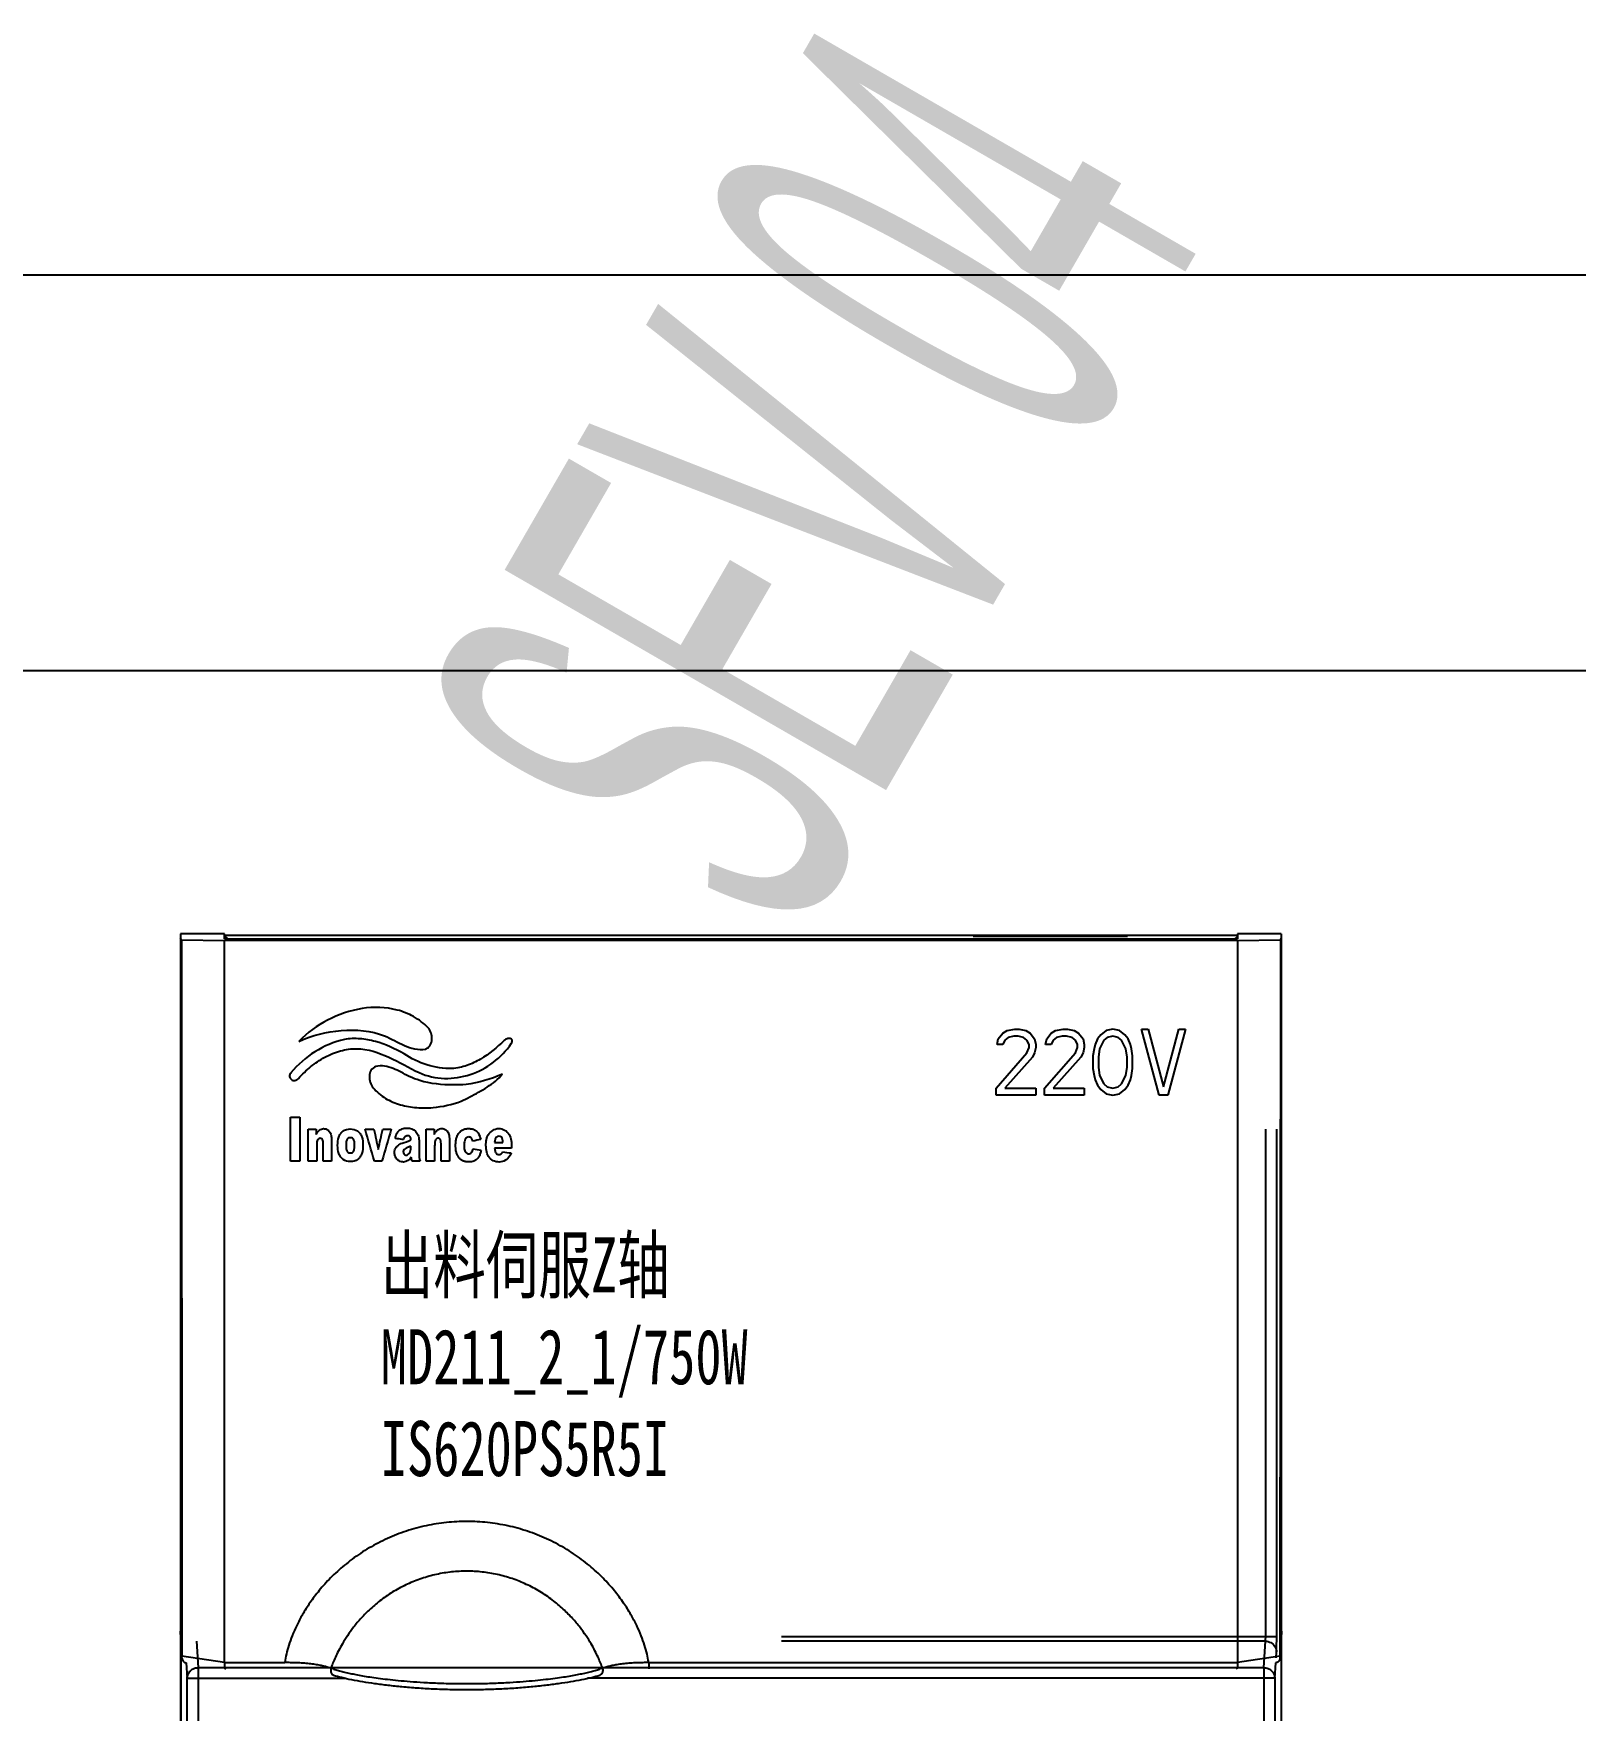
# Model space of a CAD drawing. Header units: millimetres. Extents: x -300 to 4617, y -106 to 3179.
# Drawn here: x 3582 to 3652.1, y 1690.8 to 1767 of the extents above; entities that cross this region are included whole.
import ezdxf

# ---------------------------------------------------------------- set-up
doc = ezdxf.new("R2010")
doc.units = ezdxf.units.MM
doc.layers.add('03___PRT_ALL_CURVES', color=7, linetype='Continuous')
doc.layers.add('20_ALL_FEATURES', color=7, linetype='Continuous')
doc.styles.get("Standard").update_dxf_attribs({"font": ''})
doc.styles.add('宋', font='', dxfattribs={"width": 0.7})
doc.styles.add('样式 8', font='arial.ttf', dxfattribs={"width": 0.6, "height": 2.5})
doc.styles.get('Standard').set_extended_font_data('SimSun')
doc.styles.get('宋').set_extended_font_data('SimSun')
doc.dimstyles.new('ISO-25', dxfattribs={"dimtxt": 3, "dimasz": 2.5, "dimexe": 1.25, "dimexo": 0.625, "dimtad": 1, "dimtxsty": 'Standard', "dimcen": 2.5, "dimadec": 0, "dimazin": 0, "dimtfac": 1, "dimtmove": 0, "dimatfit": 3, "dimfxl": 1, "dimarcsym": 0})

# ---------------------------------------------------------------- blocks, each defined once
blk = doc.blocks.new('*D83')
at = {"color": 0, "lineweight": -2, "transparency": 16777216}
for p, q in [((2011.126, 1738.941), (2011.126, 1736.81)), ((3799.099, 1738.941), (3799.099, 1736.81)), ((2013.626, 1738.06), (3796.599, 1738.06))]:
    blk.add_line(p, q, dxfattribs=at)
at = {"color": 0, "transparency": 16777216}
for points in [[(2013.626, 1738.477), (2013.626, 1737.644), (2011.126, 1738.06)], [(3796.599, 1738.477), (3796.599, 1737.644), (3799.099, 1738.06)]]:
    blk.add_solid(points, dxfattribs=at)
at = {"layer": 'Defpoints', "color": 0, "transparency": 16777216}
for p in [(2011.126, 1739.566), (3799.099, 1739.566), (3799.099, 1738.06)]:
    blk.add_point(p, dxfattribs=at)
at = {"color": 0, "transparency": 16777216, "insert": (2905.113, 1740.185), "char_height": 3, "attachment_point": 5}
blk.add_mtext('2000', dxfattribs=at)

msp = doc.modelspace()

# ---------------------------------------------------------------- linework, layer by layer
msp.add_line((3461.126, 1756.019), (3799.099, 1756.019))
at = {"color": 7, "linetype": 'Continuous'}
for p, q in [((3588.719, 1726.1), (3588.719, 1725.922)), ((3590.709, 1726.1), (3588.719, 1726.1)), ((3590.709, 1725.876), (3590.709, 1726.1)), ((3636.709, 1726.027), (3590.709, 1726.027)), ((3624.709, 1726.027), (3624.709, 1725.989)), ((3624.709, 1725.989), (3631.709, 1725.989)), ((3631.709, 1726.027), (3631.709, 1725.989)), ((3636.709, 1726.1), (3636.709, 1725.876)), ((3638.699, 1726.1), (3636.709, 1726.1)), ((3638.699, 1726.1), (3638.699, 1725.922)), ((3588.709, 1725.922), (3588.709, 1567.027)), ((3588.762, 1725.832), (3588.709, 1725.922)), ((3588.709, 1725.922), (3588.719, 1725.922)), ((3588.762, 1725.832), (3588.779, 1693.313)), ((3588.762, 1725.832), (3590.709, 1725.803)), ((3590.809, 1725.953), (3590.709, 1725.953)), ((3591.709, 1725.861), (3590.709, 1725.876)), ((3590.709, 1693.027), (3590.709, 1725.803)), ((3636.709, 1725.803), (3590.709, 1725.803)), ((3590.809, 1725.953), (3590.809, 1725.874)), ((3635.709, 1725.861), (3591.709, 1725.861)), ((3636.709, 1725.876), (3635.709, 1725.861)), ((3636.674, 1725.953), (3636.595, 1725.874)), ((3636.673, 1725.876), (3636.674, 1725.953)), ((3636.709, 1725.953), (3636.674, 1725.953)), ((3636.709, 1725.803), (3638.657, 1725.832)), ((3636.709, 1725.803), (3636.709, 1693.027)), ((3638.657, 1725.832), (3638.64, 1693.313)), ((3638.657, 1725.832), (3638.709, 1725.922)), ((3638.709, 1725.922), (3638.699, 1725.922)), ((3638.709, 1567.027), (3638.709, 1725.922)), ((3637.991, 1694.18), (3637.991, 1717.227)), ((3638.491, 1694.18), (3638.491, 1717.227)), ((3588.71, 1694.43), (3588.709, 1694.448)), ((3588.779, 1693.236), (3588.709, 1694.448)), ((3588.778, 1693.236), (3588.71, 1694.43)), ((3589.437, 1693.987), (3589.515, 1692.787)), ((3638.491, 1694.18), (3616.009, 1694.18)), ((3637.982, 1693.987), (3616.009, 1693.987)), ((3637.904, 1692.787), (3637.982, 1693.987)), ((3638.709, 1694.448), (3638.64, 1693.236)), ((3638.709, 1694.43), (3638.645, 1693.313)), ((3638.709, 1694.448), (3638.709, 1694.43)), ((3588.709, 1693.527), (3588.748, 1693.527)), ((3588.748, 1684.527), (3588.748, 1693.527)), ((3590.709, 1693.017), (3588.779, 1693.313)), ((3588.779, 1693.236), (3588.779, 1693.219)), ((3638.64, 1693.313), (3636.71, 1693.017)), ((3638.464, 1693.23), (3638.482, 1693.504)), ((3638.64, 1693.236), (3638.639, 1693.219)), ((3588.97, 1692.999), (3589.015, 1692.304)), ((3589.515, 1692.787), (3637.904, 1692.787)), ((3589.515, 1692.787), (3589.515, 1675.167)), ((3590.709, 1693.027), (3593.446, 1693.027)), ((3609.973, 1693.027), (3636.709, 1693.027)), ((3609.973, 1693.027), (3609.973, 1692.727)), ((3637.904, 1692.787), (3637.904, 1567.332)), ((3638.404, 1692.304), (3638.449, 1692.999)), ((3589.015, 1675.667), (3589.015, 1692.304)), ((3589.015, 1692.304), (3596.221, 1692.304)), ((3638.404, 1692.304), (3607.197, 1692.304)), ((3638.404, 1692.304), (3638.404, 1567.332))]:
    msp.add_line(p, q, dxfattribs=at)
for points, start_tangent, end_tangent in [([(3609.973, 1693.027), (3609.897, 1693.405), (3609.786, 1693.806), (3609.633, 1694.233), (3609.431, 1694.694), (3609.169, 1695.191), (3608.834, 1695.72), (3608.416, 1696.276), (3607.902, 1696.847), (3607.278, 1697.419), (3606.554, 1697.958), (3605.756, 1698.432), (3604.908, 1698.819), (3604.025, 1699.113), (3603.115, 1699.311), (3602.189, 1699.412), (3601.257, 1699.413), (3600.33, 1699.315), (3599.42, 1699.12), (3598.536, 1698.829), (3597.686, 1698.444), (3596.885, 1697.973), (3596.158, 1697.433), (3595.53, 1696.861), (3595.012, 1696.287), (3594.591, 1695.729), (3594.254, 1695.197), (3593.989, 1694.698), (3593.786, 1694.236), (3593.634, 1693.807), (3593.522, 1693.406), (3593.446, 1693.027)], (-0.158449, 0.987367), (-0.158453, -0.987366)), ([(3607.874, 1692.773), (3607.786, 1693.001), (3607.675, 1693.258), (3607.534, 1693.547), (3607.357, 1693.869), (3607.133, 1694.226), (3606.855, 1694.613), (3606.512, 1695.021), (3606.095, 1695.442), (3605.597, 1695.858), (3605.03, 1696.242), (3604.416, 1696.568), (3603.772, 1696.826), (3603.102, 1697.014), (3602.414, 1697.128), (3601.719, 1697.167), (3601.024, 1697.13), (3600.336, 1697.018), (3599.665, 1696.832), (3599.02, 1696.576), (3598.405, 1696.251), (3597.835, 1695.869), (3597.334, 1695.452), (3596.914, 1695.03), (3596.569, 1694.62), (3596.289, 1694.231), (3596.064, 1693.872), (3595.885, 1693.549), (3595.744, 1693.259), (3595.633, 1693.002), (3595.545, 1692.773)], (-0.336663, 0.941625), (-0.336661, -0.941626)), ([(3637.982, 1693.987), (3637.986, 1694.022), (3637.988, 1694.044), (3637.989, 1694.072), (3637.99, 1694.105), (3637.991, 1694.141), (3637.991, 1694.18)], (0.222501, 0.974932), (-0.000007, 1)), ([(3637.982, 1693.987), (3638.231, 1693.922), (3638.414, 1693.745), (3638.482, 1693.504)], (0.99999, -0.004364), (0.004676, -0.999989)), ([(3638.482, 1693.504), (3638.483, 1693.531), (3638.485, 1693.571), (3638.486, 1693.627), (3638.488, 1693.704), (3638.489, 1693.8), (3638.49, 1693.915), (3638.491, 1694.044), (3638.491, 1694.18)], (0.065022, 0.997884), (-0.000064, 1)), ([(3588.779, 1693.261), (3588.779, 1693.287), (3588.779, 1693.313)], (0.002955, 0.999996), (-0.000522, 1)), ([(3588.779, 1693.236), (3588.779, 1693.261)], (0.004788, 0.999989), (0.002955, 0.999996)), ([(3588.779, 1693.219), (3588.787, 1693.167), (3588.813, 1693.108), (3588.851, 1693.06), (3588.9, 1693.026), (3588.955, 1693.004), (3588.979, 1693)], (0.058249, -0.998302), (0.988517, -0.151107)), ([(3638.639, 1693.219), (3638.631, 1693.167), (3638.606, 1693.108), (3638.568, 1693.06), (3638.519, 1693.026), (3638.463, 1693.004), (3638.44, 1693)], (-0.058406, -0.998293), (-0.988508, -0.15117)), ([(3638.64, 1693.313), (3638.64, 1693.287), (3638.64, 1693.261)], (-0.000522, -1), (0.002955, -0.999996)), ([(3638.64, 1693.261), (3638.64, 1693.236)], (0.002955, -0.999996), (0.004788, -0.999989)), ([(3589.015, 1692.304), (3589.025, 1692.398), (3589.058, 1692.499), (3589.121, 1692.599), (3589.217, 1692.69), (3589.349, 1692.758), (3589.515, 1692.787)], (0.004676, 0.999989), (0.99999, 0.004364)), ([(3590.709, 1693.017), (3590.707, 1692.955), (3590.707, 1692.897), (3590.711, 1692.844), (3590.718, 1692.8), (3590.727, 1692.764), (3590.738, 1692.74), (3590.751, 1692.728), (3590.756, 1692.727)], (-0.064441, -0.997922), (0.992881, -0.119113)), ([(3590.709, 1693.017), (3590.709, 1693.02), (3590.709, 1693.023), (3590.709, 1693.027)], (0.064441, 0.997922), (0, 1)), ([(3593.446, 1693.027), (3593.7, 1693.027), (3593.978, 1693.02), (3594.267, 1693.004), (3594.55, 1692.977), (3594.813, 1692.943), (3595.049, 1692.902), (3595.251, 1692.857), (3595.417, 1692.813), (3595.545, 1692.773)], (0.999877, 0.015698), (0.946467, -0.3228)), ([(3595.545, 1692.773), (3595.533, 1692.693), (3595.537, 1692.616), (3595.557, 1692.548), (3595.591, 1692.494), (3595.638, 1692.457), (3595.661, 1692.447)], (-0.245809, -0.969318), (0.95301, -0.30294)), ([(3595.545, 1692.773), (3595.725, 1692.709), (3595.933, 1692.645), (3596.164, 1692.584), (3596.414, 1692.526), (3596.681, 1692.471), (3596.974, 1692.417), (3597.309, 1692.363), (3597.689, 1692.309), (3598.118, 1692.256), (3598.6, 1692.205), (3599.142, 1692.158), (3599.756, 1692.117), (3600.469, 1692.083), (3601.284, 1692.064), (3602.139, 1692.064), (3602.954, 1692.083), (3603.666, 1692.117), (3604.279, 1692.158), (3604.821, 1692.205), (3605.302, 1692.256), (3605.731, 1692.309), (3606.111, 1692.363), (3606.445, 1692.417), (3606.738, 1692.471), (3607.004, 1692.526), (3607.255, 1692.584), (3607.486, 1692.645), (3607.693, 1692.709), (3607.874, 1692.773)], (0.933783, -0.35784), (0.933783, 0.35784)), ([(3607.874, 1692.773), (3607.886, 1692.693), (3607.882, 1692.616), (3607.862, 1692.548), (3607.827, 1692.494), (3607.781, 1692.457), (3607.757, 1692.447)], (0.245794, -0.969322), (-0.953033, -0.302868)), ([(3607.874, 1692.773), (3608.002, 1692.813), (3608.168, 1692.858), (3608.371, 1692.902), (3608.606, 1692.943), (3608.869, 1692.978), (3609.152, 1693.004), (3609.44, 1693.02), (3609.719, 1693.027), (3609.973, 1693.027)], (0.946467, 0.322799), (0.999877, -0.015694)), ([(3636.71, 1693.017), (3636.712, 1692.955), (3636.711, 1692.897), (3636.708, 1692.844), (3636.701, 1692.8), (3636.692, 1692.764), (3636.68, 1692.74), (3636.667, 1692.728), (3636.663, 1692.727)], (0.064441, -0.997922), (-0.992805, -0.11974)), ([(3636.709, 1693.027), (3636.709, 1693.023), (3636.709, 1693.02), (3636.71, 1693.017)], (0, -1), (0.064441, -0.997922)), ([(3637.904, 1692.787), (3638.002, 1692.777), (3638.106, 1692.744), (3638.21, 1692.684), (3638.304, 1692.591), (3638.375, 1692.463), (3638.404, 1692.304)], (0.99999, -0.004364), (0.004676, -0.999989)), ([(3595.661, 1692.447), (3596.026, 1692.347), (3596.477, 1692.247), (3596.979, 1692.156), (3597.528, 1692.071), (3598.124, 1691.994), (3598.769, 1691.926), (3599.459, 1691.869), (3600.185, 1691.826), (3600.936, 1691.8), (3601.7, 1691.791), (3602.465, 1691.799), (3603.217, 1691.826), (3603.945, 1691.868), (3604.638, 1691.925), (3605.285, 1691.993), (3605.884, 1692.07), (3606.434, 1692.155), (3606.936, 1692.246), (3607.389, 1692.346), (3607.757, 1692.447)], (0.953081, -0.302715), (0.953092, 0.302681))]:
    msp.add_spline(points, degree=3, dxfattribs=dict(at, start_tangent=start_tangent, end_tangent=end_tangent))
at = {"layer": '03___PRT_ALL_CURVES', "color": 7, "linetype": 'Continuous'}
for p, q in [((3625.848, 1721.331), (3626.048, 1721.586)), ((3626.048, 1721.586), (3626.248, 1721.714)), ((3626.298, 1721.395), (3626.148, 1721.267)), ((3626.248, 1721.714), (3626.598, 1721.778)), ((3626.548, 1721.459), (3626.298, 1721.395)), ((3626.748, 1721.459), (3626.548, 1721.459)), ((3626.598, 1721.778), (3626.798, 1721.778)), ((3626.998, 1721.395), (3626.748, 1721.459)), ((3626.798, 1721.778), (3627.098, 1721.714)), ((3627.148, 1721.267), (3626.998, 1721.395)), ((3627.098, 1721.714), (3627.298, 1721.586)), ((3627.298, 1721.586), (3627.498, 1721.331)), ((3628.048, 1721.331), (3628.248, 1721.586)), ((3628.248, 1721.586), (3628.448, 1721.714)), ((3628.498, 1721.395), (3628.348, 1721.267)), ((3628.448, 1721.714), (3628.798, 1721.778)), ((3628.748, 1721.459), (3628.498, 1721.395)), ((3628.948, 1721.459), (3628.748, 1721.459)), ((3628.798, 1721.778), (3628.998, 1721.778)), ((3629.198, 1721.395), (3628.948, 1721.459)), ((3628.998, 1721.778), (3629.298, 1721.714)), ((3629.348, 1721.267), (3629.198, 1721.395)), ((3629.298, 1721.714), (3629.498, 1721.586)), ((3629.498, 1721.586), (3629.698, 1721.331)), ((3630.498, 1721.523), (3630.348, 1721.331)), ((3630.748, 1721.714), (3630.498, 1721.523)), ((3630.798, 1721.395), (3630.648, 1721.267)), ((3631.048, 1721.778), (3630.748, 1721.714)), ((3631.048, 1721.459), (3630.798, 1721.395)), ((3631.348, 1721.714), (3631.048, 1721.778)), ((3631.298, 1721.395), (3631.048, 1721.459)), ((3631.448, 1721.267), (3631.298, 1721.395)), ((3631.598, 1721.523), (3631.348, 1721.714)), ((3631.748, 1721.331), (3631.598, 1721.523)), ((3633.148, 1718.778), (3632.348, 1721.778)), ((3632.348, 1721.778), (3632.648, 1721.778)), ((3632.648, 1721.778), (3633.348, 1719.161)), ((3633.348, 1719.161), (3634.048, 1721.778)), ((3634.348, 1721.778), (3633.548, 1718.778)), ((3634.048, 1721.778), (3634.348, 1721.778)), ((3625.748, 1719.097), (3627.148, 1720.693)), ((3625.798, 1721.076), (3625.848, 1721.331)), ((3626.048, 1721.076), (3625.798, 1721.076)), ((3626.148, 1721.267), (3626.048, 1721.076)), ((3627.248, 1721.076), (3627.148, 1721.267)), ((3627.148, 1720.693), (3627.248, 1720.948)), ((3627.248, 1720.948), (3627.248, 1721.076)), ((3627.498, 1720.693), (3627.398, 1720.501)), ((3627.498, 1721.331), (3627.548, 1721.076)), ((3627.548, 1720.948), (3627.498, 1720.693)), ((3627.548, 1721.076), (3627.548, 1720.948)), ((3627.948, 1719.097), (3629.348, 1720.693)), ((3627.998, 1721.076), (3628.048, 1721.331)), ((3628.248, 1721.076), (3627.998, 1721.076)), ((3628.348, 1721.267), (3628.248, 1721.076)), ((3629.448, 1721.076), (3629.348, 1721.267)), ((3629.348, 1720.693), (3629.448, 1720.948)), ((3629.448, 1720.948), (3629.448, 1721.076)), ((3629.698, 1720.693), (3629.598, 1720.501)), ((3629.698, 1721.331), (3629.748, 1721.076)), ((3629.748, 1720.948), (3629.698, 1720.693)), ((3629.748, 1721.076), (3629.748, 1720.948)), ((3630.198, 1720.884), (3630.148, 1720.565)), ((3630.248, 1721.076), (3630.198, 1720.884)), ((3630.348, 1721.331), (3630.248, 1721.076)), ((3630.448, 1720.884), (3630.398, 1720.501)), ((3630.648, 1721.267), (3630.448, 1720.884)), ((3631.648, 1720.884), (3631.448, 1721.267)), ((3631.698, 1720.501), (3631.648, 1720.884)), ((3631.848, 1721.076), (3631.748, 1721.331)), ((3631.898, 1720.884), (3631.848, 1721.076)), ((3631.948, 1720.565), (3631.898, 1720.884)), ((3627.398, 1720.501), (3626.148, 1719.097)), ((3629.598, 1720.501), (3628.348, 1719.097)), ((3630.148, 1720.565), (3630.148, 1719.991)), ((3630.148, 1719.991), (3630.198, 1719.672)), ((3630.398, 1720.501), (3630.398, 1720.054)), ((3630.398, 1720.054), (3630.448, 1719.672)), ((3631.648, 1719.672), (3631.698, 1720.054)), ((3631.698, 1720.054), (3631.698, 1720.501)), ((3631.898, 1719.672), (3631.948, 1719.991)), ((3631.948, 1719.991), (3631.948, 1720.565)), ((3630.198, 1719.672), (3630.248, 1719.48)), ((3630.248, 1719.48), (3630.348, 1719.225)), ((3630.348, 1719.225), (3630.498, 1719.033)), ((3630.448, 1719.672), (3630.648, 1719.289)), ((3630.648, 1719.289), (3630.798, 1719.161)), ((3630.798, 1719.161), (3631.048, 1719.097)), ((3631.048, 1719.097), (3631.298, 1719.161)), ((3631.298, 1719.161), (3631.448, 1719.289)), ((3631.448, 1719.289), (3631.648, 1719.672)), ((3631.598, 1719.033), (3631.748, 1719.225)), ((3631.748, 1719.225), (3631.848, 1719.48)), ((3631.848, 1719.48), (3631.898, 1719.672)), ((3625.748, 1718.778), (3625.748, 1719.097)), ((3627.548, 1718.778), (3625.748, 1718.778)), ((3626.148, 1719.097), (3627.548, 1719.097)), ((3627.548, 1719.097), (3627.548, 1718.778)), ((3627.948, 1718.778), (3627.948, 1719.097)), ((3629.748, 1718.778), (3627.948, 1718.778)), ((3628.348, 1719.097), (3629.748, 1719.097)), ((3629.748, 1719.097), (3629.748, 1718.778)), ((3630.498, 1719.033), (3630.748, 1718.842)), ((3630.748, 1718.842), (3631.048, 1718.778)), ((3631.048, 1718.778), (3631.348, 1718.842)), ((3631.348, 1718.842), (3631.598, 1719.033)), ((3633.548, 1718.778), (3633.148, 1718.778))]:
    msp.add_line(p, q, dxfattribs=at)
at = {"layer": '20_ALL_FEATURES', "color": 7, "linetype": 'Continuous'}
for points, start_tangent, end_tangent in [([(3599.961, 1721.84, 48.994), (3599.298, 1722.342, 49.008), (3598.557, 1722.643, 49.017), (3596.958, 1722.709, 49.019), (3595.393, 1722.186, 49.004), (3594.089, 1721.221, 48.975)], (-0.709681, 0.704213, 0.020901), (-0.69443, -0.719243, -0.021347)), ([(3594.089, 1721.221, 48.975), (3596.011, 1721.709, 48.99), (3597.978, 1721.469, 48.982), (3598.432, 1721.253, 48.976), (3598.881, 1721.033, 48.97), (3599.344, 1720.881, 48.965), (3599.842, 1720.871, 48.965)], (0.907304, 0.42029, 0.012474), (0.986774, 0.162031, 0.004809)), ([(3599.842, 1720.871, 48.965), (3599.969, 1720.948, 48.967), (3600.057, 1721.051, 48.97), (3600.13, 1721.312, 48.978), (3600.089, 1721.594, 48.986), (3599.961, 1721.84, 48.994)], (0.925982, 0.377402, 0.011201), (-0.614554, 0.788528, 0.023403)), ([(3596.155, 1721.308, 48.978), (3594.82, 1720.747, 48.961), (3593.728, 1719.793, 48.933)], (-0.974455, -0.224484, -0.006663), (-0.643609, -0.765018, -0.022705)), ([(3594.075, 1719.537, 48.925), (3594.622, 1720.064, 48.941), (3595.268, 1720.497, 48.954), (3595.977, 1720.786, 48.962), (3596.715, 1720.886, 48.965), (3598.172, 1720.497, 48.954), (3599.549, 1719.8, 48.933)], (0.655413, 0.754938, 0.022406), (0.900227, -0.435229, -0.012917)), ([(3598.864, 1720.653, 48.958), (3597.561, 1721.213, 48.975), (3596.864, 1721.336, 48.979), (3596.155, 1721.308, 48.978)], (-0.867538, 0.497152, 0.014755), (-0.986865, -0.161475, -0.004792)), ([(3601.046, 1719.986, 48.938), (3599.905, 1720.15, 48.943), (3598.864, 1720.653, 48.958)], (-0.999078, -0.042916, -0.001274), (-0.839082, 0.543766, 0.016139)), ([(3599.549, 1719.8, 48.933), (3600.703, 1719.539, 48.925), (3601.869, 1719.717, 48.93), (3602.92, 1720.268, 48.947), (3603.73, 1721.128, 48.972)], (0.910828, -0.412604, -0.012246), (0.545673, 0.837629, 0.02486)), ([(3603.409, 1721.256, 48.976), (3602.331, 1720.415, 48.951), (3601.715, 1720.127, 48.943), (3601.046, 1719.986, 48.938)], (-0.72364, -0.689874, -0.020475), (-0.997096, -0.076127, -0.002259)), ([(3603.73, 1721.128, 48.972), (3603.774, 1721.219, 48.975), (3603.776, 1721.284, 48.977), (3603.745, 1721.327, 48.978), (3603.691, 1721.348, 48.979), (3603.621, 1721.349, 48.979), (3603.545, 1721.333, 48.978), (3603.409, 1721.256, 48.976)], (0.545673, 0.837629, 0.02486), (-0.72364, -0.689874, -0.020475)), ([(3597.579, 1720.083, 48.941), (3597.363, 1719.901, 48.936), (3597.29, 1719.642, 48.928), (3597.332, 1719.361, 48.92), (3597.46, 1719.115, 48.913)], (-0.920511, -0.390544, -0.011591), (0.606604, -0.794654, -0.023585)), ([(3599.099, 1719.629, 48.928), (3598.366, 1719.988, 48.939), (3597.979, 1720.095, 48.942), (3597.579, 1720.083, 48.941)], (-0.89622, 0.443414, 0.01316), (-0.976807, -0.214029, -0.006352)), ([(3593.728, 1719.793, 48.933), (3593.668, 1719.618, 48.928), (3593.748, 1719.485, 48.924), (3593.905, 1719.442, 48.922), (3594.075, 1719.537, 48.925)], (-0.643609, -0.765018, -0.022705), (0.655413, 0.754938, 0.022406)), ([(3597.46, 1719.115, 48.913), (3598.024, 1718.633, 48.898), (3598.701, 1718.341, 48.89), (3599.438, 1718.211, 48.886), (3600.18, 1718.214, 48.886)], (0.640583, -0.767551, -0.02278), (0.996649, 0.081765, 0.002427)), ([(3601.104, 1719.242, 48.916), (3599.578, 1719.441, 48.922), (3599.099, 1719.629, 48.928)], (-0.999998, 0.00219, 0.000065), (-0.899181, 0.437385, 0.012981)), ([(3603.332, 1719.733, 48.931), (3601.678, 1719.267, 48.917), (3601.104, 1719.242, 48.916)], (-0.913157, -0.407428, -0.012092), (-0.999716, 0.023814, 0.000707)), ([(3601.849, 1718.698, 48.9), (3602.641, 1719.146, 48.914), (3603.332, 1719.733, 48.931)], (0.879947, 0.474863, 0.014094), (0.641014, 0.767191, 0.02277)), ([(3600.18, 1718.214, 48.886), (3601.454, 1718.509, 48.895), (3601.849, 1718.698, 48.9)], (0.9953, 0.0968, 0.002873), (0.871745, 0.489745, 0.014535)), ([(3593.709, 1715.778, 48.814), (3593.709, 1717.778, 48.873)], (0, 0.99956, 0.029666), (0, 0.99956, 0.029666)), ([(3593.709, 1717.778, 48.873), (3594.138, 1717.778, 48.873)], (1, 0), (1, 0)), ([(3594.138, 1717.778, 48.873), (3594.138, 1715.778, 48.814)], (0, -0.99956, -0.029666), (0, -0.99956, -0.029666)), ([(3594.513, 1715.778, 48.814), (3594.513, 1717.227, 48.857)], (0, 0.99956, 0.029666), (0, 0.99956, 0.029666)), ([(3594.513, 1717.227, 48.857), (3594.871, 1717.227, 48.857)], (1, 0), (1, 0)), ([(3594.871, 1716.991, 48.85), (3594.99, 1717.156, 48.854), (3595.16, 1717.253, 48.857), (3595.351, 1717.225, 48.857), (3595.5, 1717.093, 48.853), (3595.56, 1716.902, 48.847), (3595.572, 1716.699, 48.841)], (0.44599, 0.894644, 0.026552), (0.042716, -0.998648, -0.029639)), ([(3594.871, 1717.227, 48.857), (3594.871, 1716.991, 48.85)], (0, -0.99956, -0.029666), (0, -0.99956, -0.029666)), ([(3595.187, 1716.575, 48.837), (3595.185, 1716.668, 48.84), (3595.159, 1716.756, 48.843), (3595.087, 1716.811, 48.844), (3595.002, 1716.812, 48.844), (3594.943, 1716.751, 48.842), (3594.91, 1716.658, 48.84), (3594.897, 1716.474, 48.834)], (0, 0.99956, 0.029666), (0, -0.99956, -0.029666)), ([(3595.849, 1716.498, 48.835), (3595.903, 1716.869, 48.846), (3595.978, 1717.024, 48.851), (3596.093, 1717.144, 48.854), (3596.423, 1717.244, 48.857), (3596.753, 1717.151, 48.854), (3596.868, 1717.033, 48.851), (3596.944, 1716.878, 48.846), (3597, 1716.507, 48.835)], (-0.0042, 0.999551, 0.029666), (0.003289, -0.999554, -0.029666)), ([(3596.614, 1716.435, 48.833), (3596.614, 1716.498, 48.835), (3596.607, 1716.671, 48.84), (3596.552, 1716.799, 48.844), (3596.425, 1716.844, 48.845), (3596.298, 1716.8, 48.844), (3596.242, 1716.672, 48.84), (3596.233, 1716.5, 48.835)], (0.007728, 0.99953, 0.029665), (-0.002632, -0.999556, -0.029666)), ([(3597.098, 1717.227, 48.857), (3597.498, 1717.227, 48.857)], (1, 0), (1, 0)), ([(3597.515, 1715.778, 48.814), (3597.098, 1717.227, 48.857)], (-0.276553, 0.960576, 0.028509), (-0.276553, 0.960576, 0.028509)), ([(3597.498, 1717.227, 48.857), (3597.693, 1716.309, 48.829)], (0.207229, -0.977862, -0.029022), (0.207229, -0.977862, -0.029022)), ([(3597.693, 1716.309, 48.829), (3597.894, 1717.227, 48.857)], (0.213843, 0.976438, 0.02898), (0.213843, 0.976438, 0.02898)), ([(3598.282, 1717.227, 48.857), (3597.856, 1715.778, 48.814)], (-0.281868, -0.959031, -0.028463), (-0.281868, -0.959031, -0.028463)), ([(3597.894, 1717.227, 48.857), (3598.282, 1717.227, 48.857)], (1, 0), (1, 0)), ([(3598.47, 1716.814, 48.844), (3598.522, 1717.024, 48.851), (3598.647, 1717.173, 48.855), (3598.82, 1717.26, 48.858), (3599.016, 1717.284, 48.858), (3599.38, 1717.138, 48.854), (3599.5, 1716.966, 48.849), (3599.545, 1716.726, 48.842)], (0.034094, 0.998979, 0.029649), (0, -0.99956, -0.029666)), ([(3599.17, 1716.745, 48.842), (3599.174, 1716.831, 48.845), (3599.145, 1716.889, 48.847), (3599.025, 1716.933, 48.848), (3598.955, 1716.919, 48.847), (3598.894, 1716.885, 48.846), (3598.851, 1716.831, 48.845), (3598.841, 1716.801, 48.844)], (0.245556, 0.968956, 0.028758), (-0.226212, -0.973649, -0.028897)), ([(3599.87, 1717.227, 48.857), (3600.227, 1717.227, 48.857)], (1, 0), (1, 0)), ([(3599.87, 1715.778, 48.814), (3599.87, 1717.227, 48.857)], (0, 0.99956, 0.029666), (0, 0.99956, 0.029666)), ([(3600.227, 1716.991, 48.85), (3600.308, 1717.115, 48.853), (3600.349, 1717.161, 48.855), (3600.39, 1717.197, 48.856), (3600.433, 1717.224, 48.857), (3600.481, 1717.244, 48.857), (3600.59, 1717.26, 48.858)], (0.484719, 0.874285, 0.025948), (1, 0)), ([(3600.227, 1717.227, 48.857), (3600.227, 1716.991, 48.85)], (0, -0.99956, -0.029666), (0, -0.99956, -0.029666)), ([(3600.543, 1716.575, 48.837), (3600.535, 1716.691, 48.841), (3600.524, 1716.734, 48.842), (3600.509, 1716.767, 48.843), (3600.489, 1716.792, 48.844), (3600.466, 1716.81, 48.844), (3600.44, 1716.821, 48.845), (3600.41, 1716.824, 48.845), (3600.377, 1716.819, 48.845), (3600.347, 1716.805, 48.844), (3600.297, 1716.748, 48.842)], (0, 0.99956, 0.029666), (-0.491563, -0.870459, -0.025835)), ([(3600.59, 1717.26, 48.858), (3600.732, 1717.225, 48.857), (3600.839, 1717.122, 48.853)], (1, 0), (0.550527, -0.83445, -0.024766)), ([(3600.839, 1717.122, 48.853), (3600.907, 1716.948, 48.848), (3600.929, 1716.699, 48.841)], (0.548821, -0.835572, -0.024799), (0, -0.99956, -0.029666)), ([(3601.25, 1716.152, 48.825), (3601.231, 1716.222, 48.827), (3601.217, 1716.302, 48.829), (3601.209, 1716.394, 48.832), (3601.207, 1716.443, 48.833), (3601.206, 1716.495, 48.835), (3601.207, 1716.55, 48.837), (3601.21, 1716.603, 48.838), (3601.219, 1716.7, 48.841), (3601.236, 1716.789, 48.844), (3601.259, 1716.868, 48.846)], (-0.318454, 0.947521, 0.028122), (0.336156, 0.941392, 0.02794)), ([(3601.259, 1716.868, 48.846), (3601.28, 1716.921, 48.848), (3601.365, 1717.064, 48.852)], (0.334261, 0.942066, 0.02796), (0.612946, 0.789777, 0.02344)), ([(3601.365, 1717.064, 48.852), (3601.433, 1717.139, 48.854), (3601.467, 1717.169, 48.855), (3601.503, 1717.193, 48.856), (3601.563, 1717.222, 48.856), (3601.631, 1717.243, 48.857), (3601.707, 1717.255, 48.857), (3601.747, 1717.259, 48.858), (3601.79, 1717.26, 48.858), (3601.85, 1717.258, 48.858), (3601.906, 1717.252, 48.857), (3602.006, 1717.228, 48.857), (3602.093, 1717.188, 48.855), (3602.164, 1717.133, 48.854)], (0.612139, 0.790402, 0.023459), (0.711957, -0.701914, -0.020832)), ([(3601.802, 1716.879, 48.846), (3601.715, 1716.854, 48.846), (3601.679, 1716.823, 48.845), (3601.647, 1716.78, 48.843), (3601.603, 1716.656, 48.84), (3601.588, 1716.481, 48.834)], (-1, 0), (0, -0.99956, -0.029666)), ([(3601.984, 1716.692, 48.841), (3601.922, 1716.832, 48.845), (3601.869, 1716.867, 48.846), (3601.802, 1716.879, 48.846)], (-0.17892, 0.983431, 0.029188), (-1, 0)), ([(3602.164, 1717.133, 48.854), (3602.224, 1717.062, 48.852), (3602.345, 1716.761, 48.843)], (0.712802, -0.701057, -0.020807), (0.206721, -0.977969, -0.029025)), ([(3603.726, 1716.153, 48.825), (3603.579, 1715.907, 48.817), (3603.334, 1715.764, 48.813), (3603.045, 1715.756, 48.813), (3602.793, 1715.88, 48.817), (3602.59, 1716.411, 48.832), (3602.597, 1716.708, 48.841), (3602.63, 1716.845, 48.845)], (-0.283787, -0.958465, -0.028447), (0.32361, 0.945774, 0.02807)), ([(3602.63, 1716.845, 48.845), (3602.691, 1716.975, 48.849), (3603.16, 1717.264, 48.858), (3603.433, 1717.191, 48.856), (3603.64, 1716.992, 48.85), (3603.729, 1716.718, 48.842), (3603.748, 1716.427, 48.833)], (0.32361, 0.945774, 0.02807), (0.029423, -0.999127, -0.029653)), ([(3603.357, 1716.631, 48.839), (3603.339, 1716.763, 48.843), (3603.285, 1716.877, 48.846), (3603.171, 1716.918, 48.847), (3603.056, 1716.876, 48.846), (3602.998, 1716.762, 48.843), (3602.979, 1716.631, 48.839)], (-0.113372, 0.993115, 0.029475), (-0.098388, -0.99471, -0.029522)), ([(3594.897, 1716.474, 48.834), (3594.897, 1715.778, 48.814)], (0, -0.99956, -0.029666), (0, -0.99956, -0.029666)), ([(3595.187, 1715.778, 48.814), (3595.187, 1716.575, 48.837)], (0, 0.99956, 0.029666), (0, 0.99956, 0.029666)), ([(3595.572, 1716.699, 48.841), (3595.572, 1715.778, 48.814)], (0, -0.99956, -0.029666), (0, -0.99956, -0.029666)), ([(3597, 1716.507, 48.835), (3596.946, 1716.136, 48.824), (3596.871, 1715.981, 48.82), (3596.757, 1715.861, 48.816), (3596.429, 1715.762, 48.813), (3596.099, 1715.856, 48.816), (3595.983, 1715.974, 48.819), (3595.906, 1716.128, 48.824), (3595.849, 1716.498, 48.835)], (0.003289, -0.999554, -0.029666), (-0.0042, 0.999551, 0.029666)), ([(3596.233, 1716.5, 48.835), (3596.241, 1716.327, 48.83), (3596.297, 1716.199, 48.826), (3596.424, 1716.153, 48.825), (3596.551, 1716.197, 48.826), (3596.606, 1716.324, 48.83), (3596.614, 1716.435, 48.833)], (-0.002632, -0.999556, -0.029666), (0.007728, 0.99953, 0.029665)), ([(3599.192, 1715.955, 48.819), (3598.844, 1715.742, 48.813), (3598.645, 1715.789, 48.814), (3598.493, 1715.93, 48.818), (3598.432, 1716.132, 48.824), (3598.467, 1716.339, 48.83), (3598.504, 1716.403, 48.832)], (-0.540513, -0.840965, -0.024959), (0.571939, 0.819935, 0.024335)), ([(3598.837, 1716.758, 48.843), (3598.78, 1716.766, 48.843), (3598.47, 1716.814, 48.844)], (-0.988597, 0.150517, 0.004467), (-0.988597, 0.150517, 0.004467)), ([(3598.504, 1716.403, 48.832), (3598.592, 1716.498, 48.835), (3598.774, 1716.601, 48.838), (3599.17, 1716.745, 48.842)], (0.571939, 0.819935, 0.024335), (0.828026, 0.560443, 0.016634)), ([(3599.17, 1716.466, 48.834), (3598.964, 1716.378, 48.831), (3598.826, 1716.218, 48.827), (3598.856, 1716.114, 48.824), (3598.94, 1716.052, 48.822), (3599.006, 1716.06, 48.822)], (-0.855315, -0.51788, -0.01537), (0.93821, 0.345915, 0.010267)), ([(3598.841, 1716.801, 48.844), (3598.837, 1716.758, 48.843)], (-0.226212, -0.973649, -0.028897), (0.046429, -0.998482, -0.029634)), ([(3599.006, 1716.06, 48.822), (3599.041, 1716.077, 48.822), (3599.124, 1716.161, 48.825), (3599.162, 1716.265, 48.828), (3599.17, 1716.377, 48.831)], (0.93821, 0.345915, 0.010267), (0.013515, 0.999469, 0.029664)), ([(3599.17, 1716.377, 48.831), (3599.17, 1716.466, 48.834)], (0, 0.99956, 0.029666), (0, 0.99956, 0.029666)), ([(3599.545, 1716.726, 48.842), (3599.545, 1716.086, 48.823)], (0, -0.99956, -0.029666), (0, -0.99956, -0.029666)), ([(3599.545, 1716.086, 48.823), (3599.548, 1715.995, 48.82), (3599.551, 1715.958, 48.819), (3599.554, 1715.926, 48.818), (3599.56, 1715.895, 48.817), (3599.569, 1715.86, 48.816), (3599.594, 1715.778, 48.814)], (0, -0.99956, -0.029666), (0.320128, -0.946957, -0.028105)), ([(3600.297, 1716.748, 48.842), (3600.265, 1716.641, 48.839), (3600.254, 1716.474, 48.834)], (-0.495771, -0.868071, -0.025764), (0, -0.99956, -0.029666)), ([(3600.254, 1716.474, 48.834), (3600.254, 1715.778, 48.814)], (0, -0.99956, -0.029666), (0, -0.99956, -0.029666)), ([(3600.543, 1715.778, 48.814), (3600.543, 1716.575, 48.837)], (0, 0.99956, 0.029666), (0, 0.99956, 0.029666)), ([(3600.929, 1716.699, 48.841), (3600.929, 1715.778, 48.814)], (0, -0.99956, -0.029666), (0, -0.99956, -0.029666)), ([(3601.818, 1715.744, 48.813), (3601.672, 1715.755, 48.813), (3601.609, 1715.768, 48.813), (3601.552, 1715.787, 48.814), (3601.501, 1715.812, 48.815), (3601.453, 1715.843, 48.816), (3601.41, 1715.881, 48.817), (3601.37, 1715.926, 48.818), (3601.301, 1716.031, 48.821), (3601.25, 1716.152, 48.825)], (-1, 0), (-0.314173, 0.948948, 0.028164)), ([(3601.588, 1716.481, 48.834), (3601.592, 1716.397, 48.832), (3601.647, 1716.209, 48.826)], (0, -0.99956, -0.029666), (0.532514, -0.846048, -0.02511)), ([(3601.647, 1716.209, 48.826), (3601.713, 1716.14, 48.824), (3601.753, 1716.122, 48.824), (3601.796, 1716.116, 48.824), (3601.832, 1716.12, 48.824), (3601.865, 1716.13, 48.824), (3601.923, 1716.172, 48.825), (3601.968, 1716.243, 48.827), (3602, 1716.344, 48.83)], (0.53236, -0.846145, -0.025113), (0.214958, 0.976193, 0.028973)), ([(3602.345, 1716.761, 48.843), (3601.984, 1716.692, 48.841)], (-0.982039, -0.188593, -0.005597), (-0.982039, -0.188593, -0.005597)), ([(3602, 1716.344, 48.83), (3602.365, 1716.284, 48.829)], (0.986706, -0.162442, -0.004821), (0.986706, -0.162442, -0.004821)), ([(3602.365, 1716.284, 48.829), (3602.325, 1716.13, 48.824), (3602.266, 1715.998, 48.82), (3602.187, 1715.891, 48.817), (3602.09, 1715.811, 48.815)], (-0.178314, -0.98354, -0.029191), (-0.847882, -0.529952, -0.015729)), ([(3602.978, 1716.365, 48.831), (3603.008, 1716.209, 48.826), (3603.098, 1716.091, 48.823), (3603.243, 1716.093, 48.823), (3603.348, 1716.204, 48.826)], (0.044522, -0.998569, -0.029637), (0.275372, 0.960915, 0.028519)), ([(3603.748, 1716.365, 48.831), (3602.978, 1716.365, 48.831)], (-1, 0), (-1, 0)), ([(3602.979, 1716.631, 48.839), (3603.357, 1716.631, 48.839)], (1, 0), (1, 0)), ([(3603.348, 1716.204, 48.826), (3603.726, 1716.153, 48.825)], (0.991271, -0.131784, -0.003911), (0.991271, -0.131784, -0.003911)), ([(3603.748, 1716.427, 48.833), (3603.748, 1716.365, 48.831)], (0, -0.99956, -0.029666), (0, -0.99956, -0.029666)), ([(3594.138, 1715.778, 48.814), (3593.709, 1715.778, 48.814)], (-1, 0), (-1, 0)), ([(3594.897, 1715.778, 48.814), (3594.513, 1715.778, 48.814)], (-1, 0), (-1, 0)), ([(3595.572, 1715.778, 48.814), (3595.187, 1715.778, 48.814)], (-1, 0), (-1, 0)), ([(3597.856, 1715.778, 48.814), (3597.515, 1715.778, 48.814)], (-1, 0), (-1, 0)), ([(3599.233, 1715.778, 48.814), (3599.192, 1715.955, 48.819)], (-0.399526, 0.916318, 0.027196), (-0.078638, 0.996464, 0.029574)), ([(3599.594, 1715.778, 48.814), (3599.233, 1715.778, 48.814)], (-1, 0), (-1, 0)), ([(3600.254, 1715.778, 48.814), (3599.87, 1715.778, 48.814)], (-1, 0), (-1, 0)), ([(3600.929, 1715.778, 48.814), (3600.543, 1715.778, 48.814)], (-1, 0), (-1, 0)), ([(3602.09, 1715.811, 48.815), (3602.033, 1715.781, 48.814), (3601.818, 1715.744, 48.813)], (-0.84917, -0.527888, -0.015667), (-1, 0))]:
    msp.add_spline(points, degree=3, dxfattribs=dict(at, start_tangent=start_tangent, end_tangent=end_tangent))

# ---------------------------------------------------------------- texts
at = {"lineweight": 0, "style": '样式 8', "width": 0.4}
msp.add_text('SEV 04', height=20, rotation=60, dxfattribs=at).set_placement((3616.568, 1725.378))
at = {"lineweight": 0, "insert": (3597.805, 1712.319), "char_height": 2.5, "width": 22.38818, "attachment_point": 1, "style": '宋'}
msp.add_mtext('出料伺服Z轴\\PMD211_2_1/750W\\PIS620PS5R5I', dxfattribs=at)

# ---------------------------------------------------------------- dimensions: what is measured, and where the dimension line sits
dim = msp.add_linear_dim(base=(3799.099, 1738.06), p1=(2011.126, 1739.566), p2=(3799.099, 1739.566), text='2000', dimstyle='ISO-25')
dim.commit()
dim.dimension.update_dxf_attribs({"geometry": '*D83', "text_midpoint": (2905.113, 1740.185)})

doc.saveas('drawing.dxf')
